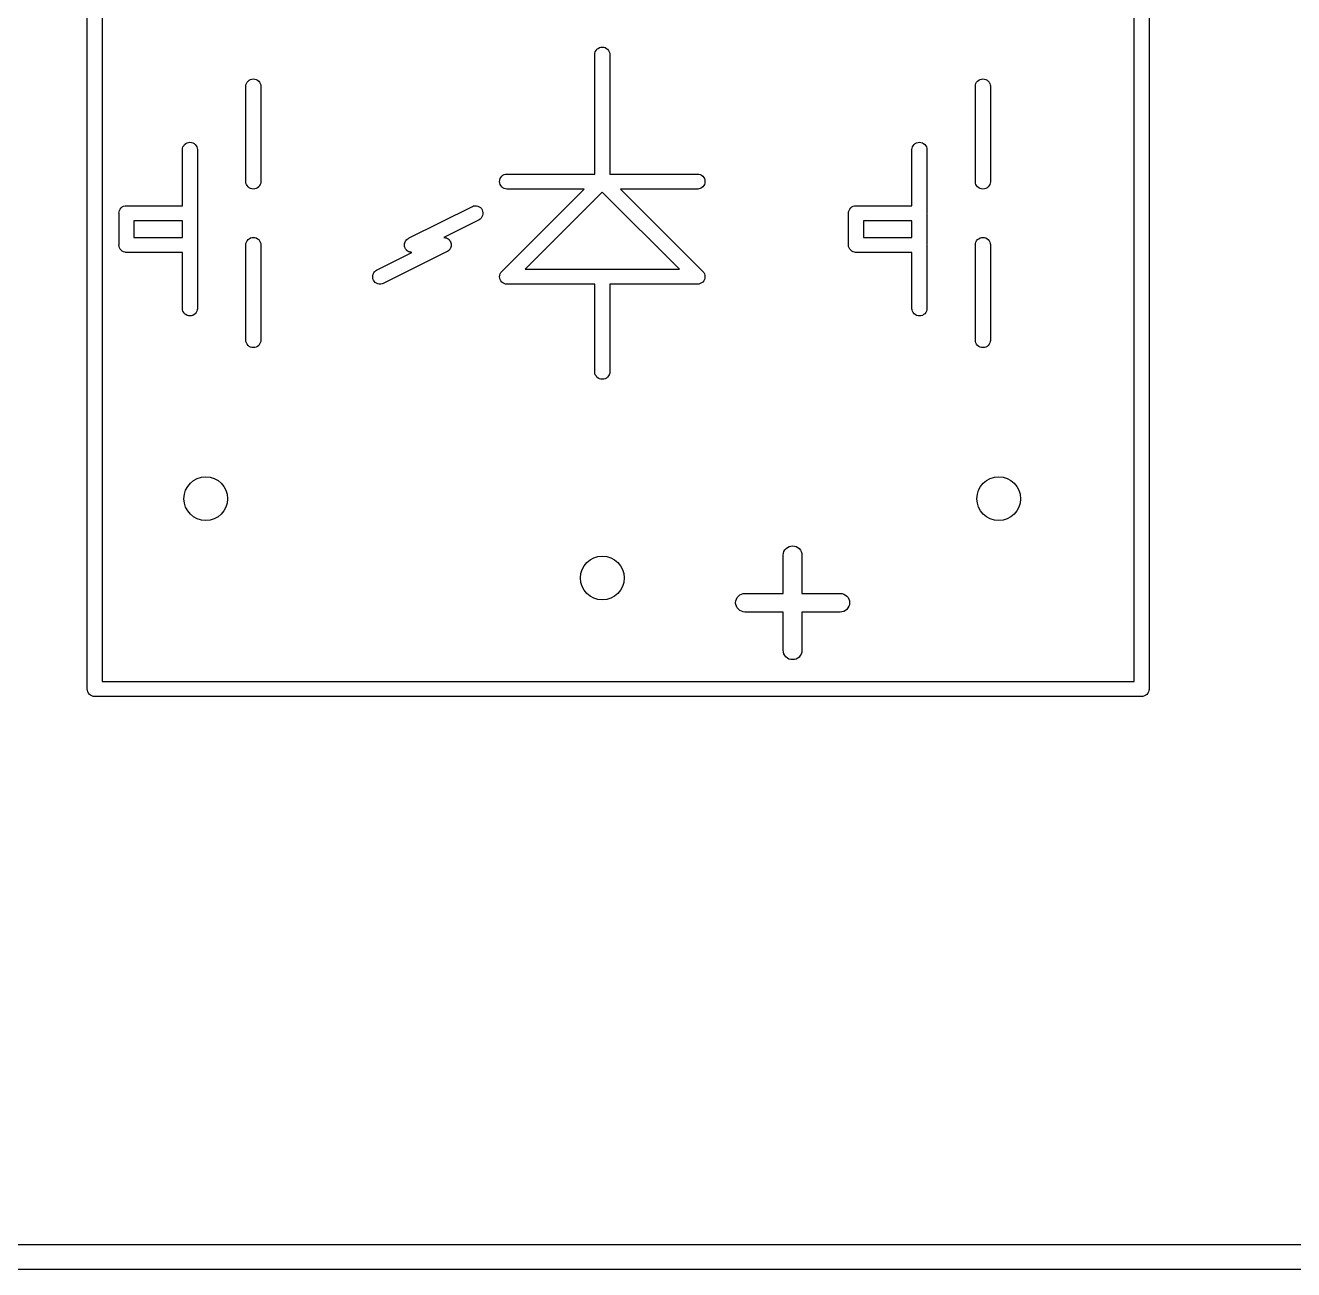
# Model space of a CAD drawing. Extents: x 17 to 176, y -177 to -9.
# Drawn here: x 51.1 to 61.26, y -176.63 to -166.67 of the extents above; entities that cross this region are included whole.
import ezdxf

# ---------------------------------------------------------------- set-up
doc = ezdxf.new("R2010")
doc.units = 0
doc.layers.add('BLACK', color=7, linetype='CONTINUOUS')

msp = doc.modelspace()

# ---------------------------------------------------------------- linework, layer by layer
at = {"layer": 'BLACK', "linetype": 'CONTINUOUS'}
for p, q in [((51.598, -171.977), (51.598, -163.855)), ((51.718, -163.912), (51.718, -171.92)), ((59.98, -171.92), (59.98, -163.912)), ((60.1, -163.855), (60.1, -171.977)), ((55.6719, -166.867), (55.6794, -166.857)), ((55.6794, -166.857), (55.6885, -166.85)), ((55.6885, -166.85), (55.6989, -166.844)), ((55.6989, -166.844), (55.7102, -166.841)), ((55.7102, -166.841), (55.722, -166.84)), ((55.722, -166.84), (55.7338, -166.841)), ((55.7338, -166.841), (55.7451, -166.844)), ((55.7451, -166.844), (55.7555, -166.85)), ((55.7555, -166.85), (55.7646, -166.857)), ((55.7646, -166.857), (55.7721, -166.867)), ((55.662, -166.897), (55.6629, -166.888)), ((55.662, -167.856), (55.662, -166.897)), ((55.6629, -166.888), (55.6663, -166.877)), ((55.6663, -166.877), (55.6719, -166.867)), ((55.7721, -166.867), (55.7777, -166.877)), ((55.7777, -166.877), (55.7811, -166.888)), ((55.7811, -166.888), (55.782, -166.897)), ((55.782, -166.897), (55.782, -167.856)), ((52.868, -167.151), (52.8689, -167.142)), ((52.868, -167.919), (52.868, -167.151)), ((52.8689, -167.142), (52.8723, -167.131)), ((52.8723, -167.131), (52.8779, -167.121)), ((52.8779, -167.121), (52.8854, -167.111)), ((52.8854, -167.111), (52.8945, -167.104)), ((52.8945, -167.104), (52.9049, -167.098)), ((52.9049, -167.098), (52.9162, -167.095)), ((52.9162, -167.095), (52.928, -167.094)), ((52.928, -167.094), (52.9398, -167.095)), ((52.9398, -167.095), (52.9511, -167.098)), ((52.9511, -167.098), (52.9615, -167.104)), ((52.9615, -167.104), (52.9706, -167.111)), ((52.9706, -167.111), (52.9781, -167.121)), ((52.9781, -167.121), (52.9837, -167.131)), ((52.9837, -167.131), (52.9871, -167.142)), ((52.9871, -167.142), (52.988, -167.151)), ((52.988, -167.151), (52.988, -167.919)), ((58.71, -167.151), (58.7109, -167.142)), ((58.71, -167.919), (58.71, -167.151)), ((58.7109, -167.142), (58.7143, -167.131)), ((58.7143, -167.131), (58.7199, -167.121)), ((58.7199, -167.121), (58.7274, -167.111)), ((58.7274, -167.111), (58.7365, -167.104)), ((58.7365, -167.104), (58.7469, -167.098)), ((58.7469, -167.098), (58.7582, -167.095)), ((58.7582, -167.095), (58.77, -167.094)), ((58.77, -167.094), (58.7818, -167.095)), ((58.7818, -167.095), (58.7931, -167.098)), ((58.7931, -167.098), (58.8035, -167.104)), ((58.8035, -167.104), (58.8126, -167.111)), ((58.8126, -167.111), (58.8201, -167.121)), ((58.8201, -167.121), (58.8257, -167.131)), ((58.8257, -167.131), (58.8291, -167.142)), ((58.8291, -167.142), (58.83, -167.151)), ((58.83, -167.151), (58.83, -167.919)), ((52.36, -167.659), (52.3609, -167.65)), ((52.36, -168.11), (52.36, -167.659)), ((52.3609, -167.65), (52.3643, -167.639)), ((52.3643, -167.639), (52.3699, -167.629)), ((52.3699, -167.629), (52.3774, -167.619)), ((52.3774, -167.619), (52.3865, -167.612)), ((52.3865, -167.612), (52.3969, -167.606)), ((52.3969, -167.606), (52.4082, -167.603)), ((52.4082, -167.603), (52.42, -167.602)), ((52.42, -167.602), (52.4318, -167.603)), ((52.4318, -167.603), (52.4431, -167.606)), ((52.4431, -167.606), (52.4535, -167.612)), ((52.4535, -167.612), (52.4626, -167.619)), ((52.4626, -167.619), (52.4701, -167.629)), ((52.4701, -167.629), (52.4757, -167.639)), ((52.4757, -167.639), (52.4791, -167.65)), ((52.4791, -167.65), (52.48, -167.659)), ((52.48, -167.659), (52.48, -168.167)), ((58.202, -167.659), (58.2029, -167.65)), ((58.202, -168.11), (58.202, -167.659)), ((58.2029, -167.65), (58.2063, -167.639)), ((58.2063, -167.639), (58.2119, -167.629)), ((58.2119, -167.629), (58.2194, -167.619)), ((58.2194, -167.619), (58.2285, -167.612)), ((58.2285, -167.612), (58.2389, -167.606)), ((58.2389, -167.606), (58.2502, -167.603)), ((58.2502, -167.603), (58.262, -167.602)), ((58.262, -167.602), (58.2738, -167.603)), ((58.2738, -167.603), (58.2851, -167.606)), ((58.2851, -167.606), (58.2955, -167.612)), ((58.2955, -167.612), (58.3046, -167.619)), ((58.3046, -167.619), (58.3121, -167.629)), ((58.3121, -167.629), (58.3177, -167.639)), ((58.3177, -167.639), (58.3211, -167.65)), ((58.3211, -167.65), (58.322, -167.659)), ((58.322, -167.659), (58.322, -168.167)), ((54.9099, -167.883), (54.9174, -167.873)), ((54.9174, -167.873), (54.9265, -167.866)), ((54.9265, -167.866), (54.9369, -167.86)), ((54.9369, -167.86), (54.9482, -167.857)), ((54.9482, -167.857), (54.9571, -167.856)), ((54.9571, -167.856), (55.662, -167.856)), ((55.782, -167.856), (56.4869, -167.856)), ((56.4869, -167.856), (56.4958, -167.857)), ((56.4958, -167.857), (56.5071, -167.86)), ((56.5071, -167.86), (56.5175, -167.866)), ((56.5175, -167.866), (56.5266, -167.873)), ((56.5266, -167.873), (56.5341, -167.883)), ((52.8689, -167.928), (52.868, -167.919)), ((52.8723, -167.939), (52.8689, -167.928)), ((52.8779, -167.949), (52.8723, -167.939)), ((52.8854, -167.959), (52.8779, -167.949)), ((52.8945, -167.966), (52.8854, -167.959)), ((52.9049, -167.972), (52.8945, -167.966)), ((52.9162, -167.975), (52.9049, -167.972)), ((52.928, -167.976), (52.9162, -167.975)), ((52.9398, -167.975), (52.928, -167.976)), ((52.9511, -167.972), (52.9398, -167.975)), ((52.9615, -167.966), (52.9511, -167.972)), ((52.9706, -167.959), (52.9615, -167.966)), ((52.9781, -167.949), (52.9706, -167.959)), ((52.9837, -167.939), (52.9781, -167.949)), ((52.9871, -167.928), (52.9837, -167.939)), ((52.988, -167.919), (52.9871, -167.928)), ((54.8997, -167.916), (54.9009, -167.904)), ((54.9009, -167.928), (54.8997, -167.916)), ((54.9009, -167.904), (54.9043, -167.893)), ((54.9043, -167.939), (54.9009, -167.928)), ((54.9043, -167.893), (54.9099, -167.883)), ((54.9099, -167.949), (54.9043, -167.939)), ((54.9174, -167.959), (54.9099, -167.949)), ((54.9265, -167.966), (54.9174, -167.959)), ((54.9197, -168.633), (55.5771, -167.976)), ((54.9369, -167.972), (54.9265, -167.966)), ((54.9482, -167.975), (54.9369, -167.972)), ((54.9571, -167.976), (54.9482, -167.975)), ((55.5771, -167.976), (54.9571, -167.976)), ((56.4869, -167.976), (55.8669, -167.976)), ((55.8669, -167.976), (56.5243, -168.633)), ((56.4958, -167.975), (56.4869, -167.976)), ((56.5071, -167.972), (56.4958, -167.975)), ((56.5175, -167.966), (56.5071, -167.972)), ((56.5266, -167.959), (56.5175, -167.966)), ((56.5341, -167.949), (56.5266, -167.959)), ((56.5341, -167.883), (56.5397, -167.893)), ((56.5397, -167.939), (56.5341, -167.949)), ((56.5397, -167.893), (56.5431, -167.904)), ((56.5431, -167.928), (56.5397, -167.939)), ((56.5431, -167.904), (56.5443, -167.916)), ((56.5443, -167.916), (56.5431, -167.928)), ((58.7109, -167.928), (58.71, -167.919)), ((58.7143, -167.939), (58.7109, -167.928)), ((58.7199, -167.949), (58.7143, -167.939)), ((58.7274, -167.959), (58.7199, -167.949)), ((58.7365, -167.966), (58.7274, -167.959)), ((58.7469, -167.972), (58.7365, -167.966)), ((58.7582, -167.975), (58.7469, -167.972)), ((58.77, -167.976), (58.7582, -167.975)), ((58.7818, -167.975), (58.77, -167.976)), ((58.7931, -167.972), (58.7818, -167.975)), ((58.8035, -167.966), (58.7931, -167.972)), ((58.8126, -167.959), (58.8035, -167.966)), ((58.8201, -167.949), (58.8126, -167.959)), ((58.8257, -167.939), (58.8201, -167.949)), ((58.8291, -167.928), (58.8257, -167.939)), ((58.83, -167.919), (58.8291, -167.928)), ((55.722, -168.001), (55.1049, -168.618)), ((56.3391, -168.618), (55.722, -168.001)), ((51.8517, -168.17), (51.8529, -168.158)), ((51.852, -168.173), (51.8517, -168.17)), ((51.852, -168.421), (51.852, -168.173)), ((51.8529, -168.158), (51.8563, -168.147)), ((51.8563, -168.147), (51.8619, -168.137)), ((51.8619, -168.137), (51.8694, -168.127)), ((51.8694, -168.127), (51.8785, -168.12)), ((51.8785, -168.12), (51.8889, -168.114)), ((51.8889, -168.114), (51.9002, -168.111)), ((51.9002, -168.111), (51.9091, -168.11)), ((51.9091, -168.11), (51.9091, -168.11)), ((51.9091, -168.11), (51.912, -168.11)), ((51.912, -168.11), (51.9149, -168.11)), ((51.9149, -168.11), (52.36, -168.11)), ((52.48, -168.167), (52.4803, -168.17)), ((52.4803, -168.17), (52.48, -168.173)), ((52.48, -168.173), (52.48, -168.421)), ((54.1757, -168.368), (54.6818, -168.115)), ((54.6818, -168.115), (54.6901, -168.112)), ((54.6901, -168.112), (54.7017, -168.11)), ((54.7017, -168.11), (54.7135, -168.11)), ((54.7135, -168.11), (54.7251, -168.113)), ((54.7251, -168.113), (54.7359, -168.118)), ((54.7359, -168.118), (54.7455, -168.124)), ((54.7455, -168.124), (54.7536, -168.133)), ((54.7536, -168.133), (54.7599, -168.143)), ((54.7599, -168.143), (54.7641, -168.154)), ((54.7658, -168.178), (54.7632, -168.189)), ((54.7641, -168.154), (54.7661, -168.166)), ((54.7661, -168.166), (54.7658, -168.178)), ((57.6937, -168.17), (57.6949, -168.158)), ((57.694, -168.173), (57.6937, -168.17)), ((57.694, -168.421), (57.694, -168.173)), ((57.6949, -168.158), (57.6983, -168.147)), ((57.6983, -168.147), (57.7039, -168.137)), ((57.7039, -168.137), (57.7114, -168.127)), ((57.7114, -168.127), (57.7205, -168.12)), ((57.7205, -168.12), (57.7309, -168.114)), ((57.7309, -168.114), (57.7422, -168.111)), ((57.7422, -168.111), (57.7511, -168.11)), ((57.7511, -168.11), (57.7511, -168.11)), ((57.7511, -168.11), (57.754, -168.11)), ((57.754, -168.11), (57.7569, -168.11)), ((57.7569, -168.11), (58.202, -168.11)), ((58.322, -168.167), (58.3223, -168.17)), ((58.3223, -168.17), (58.322, -168.173)), ((58.322, -168.173), (58.322, -168.421)), ((51.972, -168.23), (51.972, -168.364)), ((52.36, -168.23), (51.972, -168.23)), ((52.36, -168.364), (52.36, -168.23)), ((54.7355, -168.222), (54.4522, -168.364)), ((54.743, -168.218), (54.7355, -168.222)), ((54.7515, -168.21), (54.743, -168.218)), ((54.7584, -168.2), (54.7515, -168.21)), ((54.7632, -168.189), (54.7584, -168.2)), ((57.814, -168.23), (57.814, -168.364)), ((58.202, -168.23), (57.814, -168.23)), ((58.202, -168.364), (58.202, -168.23)), ((51.972, -168.364), (52.36, -168.364)), ((52.8779, -168.391), (52.8854, -168.381)), ((52.8854, -168.381), (52.8945, -168.374)), ((52.8945, -168.374), (52.9049, -168.368)), ((52.9049, -168.368), (52.9162, -168.365)), ((52.9162, -168.365), (52.928, -168.364)), ((52.928, -168.364), (52.9398, -168.365)), ((52.9398, -168.365), (52.9511, -168.368)), ((52.9511, -168.368), (52.9615, -168.374)), ((52.9615, -168.374), (52.9706, -168.381)), ((52.9706, -168.381), (52.9781, -168.391)), ((54.1503, -168.388), (54.1525, -168.384)), ((54.1525, -168.384), (54.154, -168.383)), ((54.154, -168.383), (54.1554, -168.381)), ((54.1554, -168.381), (54.1583, -168.379)), ((54.1583, -168.379), (54.161, -168.376)), ((54.161, -168.376), (54.1629, -168.375)), ((54.1629, -168.375), (54.1645, -168.374)), ((54.1645, -168.374), (54.1678, -168.372)), ((54.1678, -168.372), (54.1685, -168.372)), ((54.1685, -168.372), (54.1704, -168.371)), ((54.1704, -168.371), (54.1749, -168.368)), ((54.1749, -168.368), (54.1757, -168.368)), ((54.4522, -168.364), (54.4528, -168.364)), ((54.4528, -168.364), (54.4549, -168.364)), ((54.4549, -168.364), (54.4558, -168.364)), ((54.4558, -168.364), (54.4595, -168.364)), ((54.4595, -168.364), (54.4616, -168.365)), ((54.4616, -168.365), (54.4638, -168.365)), ((54.4638, -168.365), (54.4674, -168.366)), ((54.4674, -168.366), (54.4711, -168.367)), ((54.4711, -168.367), (54.473, -168.368)), ((54.473, -168.368), (54.4751, -168.368)), ((54.4751, -168.368), (54.4784, -168.37)), ((54.4784, -168.37), (54.4819, -168.372)), ((54.4819, -168.372), (54.4836, -168.373)), ((54.4836, -168.373), (54.4855, -168.374)), ((54.4855, -168.374), (54.4884, -168.376)), ((54.4884, -168.376), (54.4915, -168.378)), ((54.4915, -168.378), (54.493, -168.38)), ((54.493, -168.38), (54.4946, -168.381)), ((54.4946, -168.381), (54.497, -168.384)), ((54.497, -168.384), (54.4996, -168.387)), ((57.814, -168.364), (58.202, -168.364)), ((58.7199, -168.391), (58.7274, -168.381)), ((58.7274, -168.381), (58.7365, -168.374)), ((58.7365, -168.374), (58.7469, -168.368)), ((58.7469, -168.368), (58.7582, -168.365)), ((58.7582, -168.365), (58.77, -168.364)), ((58.77, -168.364), (58.7818, -168.365)), ((58.7818, -168.365), (58.7931, -168.368)), ((58.7931, -168.368), (58.8035, -168.374)), ((58.8035, -168.374), (58.8126, -168.381)), ((58.8126, -168.381), (58.8201, -168.391)), ((51.8517, -168.424), (51.852, -168.421)), ((51.8529, -168.436), (51.8517, -168.424)), ((51.8563, -168.447), (51.8529, -168.436)), ((51.8619, -168.457), (51.8563, -168.447)), ((51.8694, -168.467), (51.8619, -168.457)), ((51.8785, -168.474), (51.8694, -168.467)), ((51.8889, -168.48), (51.8785, -168.474)), ((51.9002, -168.483), (51.8889, -168.48)), ((51.9072, -168.484), (51.9002, -168.483)), ((51.912, -168.484), (51.9072, -168.484)), ((51.9149, -168.484), (51.912, -168.484)), ((52.36, -168.484), (51.9149, -168.484)), ((52.36, -168.935), (52.36, -168.484)), ((52.48, -168.421), (52.4803, -168.424)), ((52.4803, -168.424), (52.48, -168.427)), ((52.48, -168.427), (52.48, -168.935)), ((52.868, -168.421), (52.8689, -168.412)), ((52.868, -169.189), (52.868, -168.421)), ((52.8689, -168.412), (52.8723, -168.401)), ((52.8723, -168.401), (52.8779, -168.391)), ((52.9781, -168.391), (52.9837, -168.401)), ((52.9837, -168.401), (52.9871, -168.412)), ((52.9871, -168.412), (52.988, -168.421)), ((52.988, -168.421), (52.988, -169.189)), ((53.9145, -168.626), (54.1978, -168.484)), ((54.4743, -168.48), (53.9682, -168.733)), ((54.1377, -168.424), (54.1381, -168.42)), ((54.1379, -168.426), (54.1377, -168.424)), ((54.1379, -168.428), (54.1379, -168.426)), ((54.1385, -168.432), (54.1379, -168.428)), ((54.1381, -168.42), (54.1382, -168.416)), ((54.1382, -168.416), (54.1387, -168.414)), ((54.1389, -168.436), (54.1385, -168.432)), ((54.1387, -168.414), (54.1389, -168.412)), ((54.1389, -168.412), (54.14, -168.409)), ((54.1395, -168.438), (54.1389, -168.436)), ((54.1399, -168.44), (54.1395, -168.438)), ((54.1412, -168.443), (54.1399, -168.44)), ((54.14, -168.409), (54.1408, -168.405)), ((54.1408, -168.405), (54.1417, -168.403)), ((54.1423, -168.447), (54.1412, -168.443)), ((54.1417, -168.403), (54.1423, -168.401)), ((54.1423, -168.401), (54.1441, -168.398)), ((54.1433, -168.449), (54.1423, -168.447)), ((54.1441, -168.451), (54.1433, -168.449)), ((54.1441, -168.398), (54.1456, -168.394)), ((54.1461, -168.454), (54.1441, -168.451)), ((54.1456, -168.394), (54.1469, -168.392)), ((54.1479, -168.457), (54.1461, -168.454)), ((54.1469, -168.392), (54.1479, -168.391)), ((54.1479, -168.391), (54.1503, -168.388)), ((54.1492, -168.459), (54.1479, -168.457)), ((54.1504, -168.461), (54.1492, -168.459)), ((54.153, -168.464), (54.1504, -168.461)), ((54.1554, -168.467), (54.153, -168.464)), ((54.157, -168.468), (54.1554, -168.467)), ((54.1585, -168.47), (54.157, -168.468)), ((54.1616, -168.472), (54.1585, -168.47)), ((54.1645, -168.474), (54.1616, -168.472)), ((54.1664, -168.475), (54.1645, -168.474)), ((54.1681, -168.476), (54.1664, -168.475)), ((54.1716, -168.478), (54.1681, -168.476)), ((54.1749, -168.48), (54.1716, -168.478)), ((54.177, -168.48), (54.1749, -168.48)), ((54.1789, -168.481), (54.177, -168.48)), ((54.1826, -168.482), (54.1789, -168.481)), ((54.1862, -168.483), (54.1826, -168.482)), ((54.1884, -168.483), (54.1862, -168.483)), ((54.1905, -168.484), (54.1884, -168.483)), ((54.1942, -168.484), (54.1905, -168.484)), ((54.1951, -168.484), (54.1942, -168.484)), ((54.1972, -168.484), (54.1951, -168.484)), ((54.1978, -168.484), (54.1972, -168.484)), ((54.4751, -168.48), (54.4743, -168.48)), ((54.4795, -168.477), (54.4751, -168.48)), ((54.4815, -168.476), (54.4795, -168.477)), ((54.4822, -168.476), (54.4815, -168.476)), ((54.4855, -168.474), (54.4822, -168.476)), ((54.4871, -168.473), (54.4855, -168.474)), ((54.489, -168.472), (54.4871, -168.473)), ((54.4917, -168.469), (54.489, -168.472)), ((54.4946, -168.467), (54.4917, -168.469)), ((54.496, -168.465), (54.4946, -168.467)), ((54.4975, -168.464), (54.496, -168.465)), ((54.4997, -168.46), (54.4975, -168.464)), ((54.4996, -168.387), (54.5008, -168.389)), ((54.5021, -168.457), (54.4997, -168.46)), ((54.5008, -168.389), (54.5021, -168.391)), ((54.5021, -168.391), (54.5039, -168.394)), ((54.5031, -168.456), (54.5021, -168.457)), ((54.5044, -168.454), (54.5031, -168.456)), ((54.5039, -168.394), (54.5059, -168.397)), ((54.5059, -168.45), (54.5044, -168.454)), ((54.5059, -168.397), (54.5067, -168.399)), ((54.5077, -168.447), (54.5059, -168.45)), ((54.5067, -168.399), (54.5077, -168.401)), ((54.5077, -168.401), (54.5088, -168.405)), ((54.5083, -168.445), (54.5077, -168.447)), ((54.5092, -168.443), (54.5083, -168.445)), ((54.5088, -168.405), (54.5101, -168.408)), ((54.51, -168.439), (54.5092, -168.443)), ((54.5111, -168.436), (54.51, -168.439)), ((54.5101, -168.408), (54.5105, -168.41)), ((54.5105, -168.41), (54.5111, -168.412)), ((54.5111, -168.412), (54.5115, -168.416)), ((54.5113, -168.434), (54.5111, -168.436)), ((54.5118, -168.432), (54.5113, -168.434)), ((54.5115, -168.416), (54.5121, -168.42)), ((54.5119, -168.428), (54.5118, -168.432)), ((54.5123, -168.424), (54.5119, -168.428)), ((54.5121, -168.42), (54.5121, -168.422)), ((54.5121, -168.422), (54.5123, -168.424)), ((57.6937, -168.424), (57.694, -168.421)), ((57.6949, -168.436), (57.6937, -168.424)), ((57.6983, -168.447), (57.6949, -168.436)), ((57.7039, -168.457), (57.6983, -168.447)), ((57.7114, -168.467), (57.7039, -168.457)), ((57.7205, -168.474), (57.7114, -168.467)), ((57.7309, -168.48), (57.7205, -168.474)), ((57.7422, -168.483), (57.7309, -168.48)), ((57.7492, -168.484), (57.7422, -168.483)), ((57.754, -168.484), (57.7492, -168.484)), ((57.7569, -168.484), (57.754, -168.484)), ((58.202, -168.484), (57.7569, -168.484)), ((58.202, -168.935), (58.202, -168.484)), ((58.322, -168.421), (58.3223, -168.424)), ((58.3223, -168.424), (58.322, -168.427)), ((58.322, -168.427), (58.322, -168.935)), ((58.71, -168.421), (58.7109, -168.412)), ((58.71, -169.189), (58.71, -168.421)), ((58.7109, -168.412), (58.7143, -168.401)), ((58.7143, -168.401), (58.7199, -168.391)), ((58.8201, -168.391), (58.8257, -168.401)), ((58.8257, -168.401), (58.8291, -168.412)), ((58.8291, -168.412), (58.83, -168.421)), ((58.83, -168.421), (58.83, -169.189)), ((53.8839, -168.682), (53.8842, -168.67)), ((53.8859, -168.694), (53.8839, -168.682)), ((53.8842, -168.67), (53.8868, -168.659)), ((53.8868, -168.659), (53.8916, -168.648)), ((53.8916, -168.648), (53.8985, -168.638)), ((53.8985, -168.638), (53.907, -168.63)), ((53.907, -168.63), (53.9145, -168.626)), ((54.8997, -168.678), (54.9009, -168.666)), ((54.9009, -168.69), (54.8997, -168.678)), ((54.9009, -168.666), (54.9043, -168.655)), ((54.9043, -168.701), (54.9009, -168.69)), ((54.9043, -168.655), (54.9099, -168.645)), ((54.9099, -168.645), (54.915, -168.638)), ((54.915, -168.638), (54.9155, -168.638)), ((54.9155, -168.638), (54.9174, -168.635)), ((54.9155, -168.638), (54.9155, -168.638)), ((54.9174, -168.635), (54.9197, -168.633)), ((55.1049, -168.618), (55.7191, -168.618)), ((55.7191, -168.618), (55.722, -168.618)), ((55.722, -168.618), (55.7249, -168.618)), ((55.7249, -168.618), (56.3391, -168.618)), ((56.5243, -168.633), (56.5266, -168.635)), ((56.5266, -168.635), (56.5285, -168.638)), ((56.5285, -168.638), (56.5285, -168.638)), ((56.5285, -168.638), (56.5341, -168.645)), ((56.5341, -168.645), (56.5365, -168.649)), ((56.5365, -168.649), (56.5397, -168.655)), ((56.5397, -168.655), (56.5431, -168.666)), ((56.5431, -168.69), (56.5397, -168.701)), ((56.5431, -168.666), (56.5443, -168.678)), ((56.5443, -168.678), (56.5431, -168.69)), ((53.8901, -168.705), (53.8859, -168.694)), ((53.8964, -168.715), (53.8901, -168.705)), ((53.9045, -168.724), (53.8964, -168.715)), ((53.9141, -168.73), (53.9045, -168.724)), ((53.9249, -168.735), (53.9141, -168.73)), ((53.9365, -168.738), (53.9249, -168.735)), ((53.9483, -168.738), (53.9365, -168.738)), ((53.9599, -168.736), (53.9483, -168.738)), ((53.9682, -168.733), (53.9599, -168.736)), ((54.9099, -168.711), (54.9043, -168.701)), ((54.9174, -168.721), (54.9099, -168.711)), ((54.9265, -168.728), (54.9174, -168.721)), ((54.9369, -168.734), (54.9265, -168.728)), ((54.9482, -168.737), (54.9369, -168.734)), ((54.9571, -168.738), (54.9482, -168.737)), ((54.96, -168.738), (54.9571, -168.738)), ((54.9571, -168.738), (54.9571, -168.738)), ((54.9629, -168.738), (54.96, -168.738)), ((55.662, -168.738), (54.9629, -168.738)), ((55.662, -169.443), (55.662, -168.738)), ((56.4811, -168.738), (55.782, -168.738)), ((55.782, -168.738), (55.782, -169.443)), ((56.484, -168.738), (56.4811, -168.738)), ((56.4869, -168.738), (56.484, -168.738)), ((56.4958, -168.737), (56.4869, -168.738)), ((56.4869, -168.738), (56.4869, -168.738)), ((56.5071, -168.734), (56.4958, -168.737)), ((56.5175, -168.728), (56.5071, -168.734)), ((56.5266, -168.721), (56.5175, -168.728)), ((56.5341, -168.711), (56.5266, -168.721)), ((56.5397, -168.701), (56.5341, -168.711)), ((52.3609, -168.944), (52.36, -168.935)), ((52.3643, -168.955), (52.3609, -168.944)), ((52.3699, -168.965), (52.3643, -168.955)), ((52.3774, -168.975), (52.3699, -168.965)), ((52.3865, -168.982), (52.3774, -168.975)), ((52.3969, -168.988), (52.3865, -168.982)), ((52.4082, -168.991), (52.3969, -168.988)), ((52.42, -168.992), (52.4082, -168.991)), ((52.4318, -168.991), (52.42, -168.992)), ((52.4431, -168.988), (52.4318, -168.991)), ((52.4535, -168.982), (52.4431, -168.988)), ((52.4626, -168.975), (52.4535, -168.982)), ((52.4701, -168.965), (52.4626, -168.975)), ((52.4757, -168.955), (52.4701, -168.965)), ((52.4791, -168.944), (52.4757, -168.955)), ((52.48, -168.935), (52.4791, -168.944)), ((58.2029, -168.944), (58.202, -168.935)), ((58.2063, -168.955), (58.2029, -168.944)), ((58.2119, -168.965), (58.2063, -168.955)), ((58.2194, -168.975), (58.2119, -168.965)), ((58.2285, -168.982), (58.2194, -168.975)), ((58.2389, -168.988), (58.2285, -168.982)), ((58.2502, -168.991), (58.2389, -168.988)), ((58.262, -168.992), (58.2502, -168.991)), ((58.2738, -168.991), (58.262, -168.992)), ((58.2851, -168.988), (58.2738, -168.991)), ((58.2955, -168.982), (58.2851, -168.988)), ((58.3046, -168.975), (58.2955, -168.982)), ((58.3121, -168.965), (58.3046, -168.975)), ((58.3177, -168.955), (58.3121, -168.965)), ((58.3211, -168.944), (58.3177, -168.955)), ((58.322, -168.935), (58.3211, -168.944)), ((52.8689, -169.198), (52.868, -169.189)), ((52.8723, -169.209), (52.8689, -169.198)), ((52.9871, -169.198), (52.9837, -169.209)), ((52.988, -169.189), (52.9871, -169.198)), ((58.7109, -169.198), (58.71, -169.189)), ((58.7143, -169.209), (58.7109, -169.198)), ((58.8291, -169.198), (58.8257, -169.209)), ((58.83, -169.189), (58.8291, -169.198)), ((52.8779, -169.219), (52.8723, -169.209)), ((52.8854, -169.229), (52.8779, -169.219)), ((52.8945, -169.236), (52.8854, -169.229)), ((52.9049, -169.242), (52.8945, -169.236)), ((52.9162, -169.245), (52.9049, -169.242)), ((52.928, -169.246), (52.9162, -169.245)), ((52.9398, -169.245), (52.928, -169.246)), ((52.9511, -169.242), (52.9398, -169.245)), ((52.9615, -169.236), (52.9511, -169.242)), ((52.9706, -169.229), (52.9615, -169.236)), ((52.9781, -169.219), (52.9706, -169.229)), ((52.9837, -169.209), (52.9781, -169.219)), ((58.7199, -169.219), (58.7143, -169.209)), ((58.7274, -169.229), (58.7199, -169.219)), ((58.7365, -169.236), (58.7274, -169.229)), ((58.7469, -169.242), (58.7365, -169.236)), ((58.7582, -169.245), (58.7469, -169.242)), ((58.77, -169.246), (58.7582, -169.245)), ((58.7818, -169.245), (58.77, -169.246)), ((58.7931, -169.242), (58.7818, -169.245)), ((58.8035, -169.236), (58.7931, -169.242)), ((58.8126, -169.229), (58.8035, -169.236)), ((58.8201, -169.219), (58.8126, -169.229)), ((58.8257, -169.209), (58.8201, -169.219)), ((55.6629, -169.452), (55.662, -169.443)), ((55.6663, -169.463), (55.6629, -169.452)), ((55.6719, -169.473), (55.6663, -169.463)), ((55.6794, -169.483), (55.6719, -169.473)), ((55.6885, -169.49), (55.6794, -169.483)), ((55.6989, -169.496), (55.6885, -169.49)), ((55.7102, -169.499), (55.6989, -169.496)), ((55.722, -169.5), (55.7102, -169.499)), ((55.7338, -169.499), (55.722, -169.5)), ((55.7451, -169.496), (55.7338, -169.499)), ((55.7555, -169.49), (55.7451, -169.496)), ((55.7646, -169.483), (55.7555, -169.49)), ((55.7721, -169.473), (55.7646, -169.483)), ((55.7777, -169.463), (55.7721, -169.473)), ((55.7811, -169.452), (55.7777, -169.463)), ((55.782, -169.443), (55.7811, -169.452)), ((57.171, -170.907), (57.1726, -170.893)), ((57.171, -170.908), (57.171, -170.907)), ((57.171, -171.214), (57.171, -170.908)), ((57.1726, -170.893), (57.1771, -170.879)), ((57.1771, -170.879), (57.1841, -170.866)), ((57.1841, -170.866), (57.1935, -170.855)), ((57.1935, -170.855), (57.2049, -170.846)), ((57.2049, -170.846), (57.2179, -170.839)), ((57.2179, -170.839), (57.2319, -170.835)), ((57.2319, -170.835), (57.2465, -170.833)), ((57.2465, -170.833), (57.2611, -170.835)), ((57.2611, -170.835), (57.2751, -170.839)), ((57.2751, -170.839), (57.2879, -170.846)), ((57.2879, -170.846), (57.2992, -170.856)), ((57.2992, -170.856), (57.3085, -170.867)), ((57.3085, -170.867), (57.3153, -170.88)), ((57.3153, -170.88), (57.3196, -170.894)), ((57.3196, -170.894), (57.321, -170.908)), ((57.321, -170.908), (57.321, -171.214)), ((56.8122, -171.236), (56.8235, -171.227)), ((56.8235, -171.227), (56.8365, -171.22)), ((56.8365, -171.22), (56.8505, -171.216)), ((56.8505, -171.216), (56.865, -171.214)), ((56.865, -171.214), (57.171, -171.214)), ((57.321, -171.214), (57.627, -171.214)), ((57.627, -171.214), (57.628, -171.214)), ((57.628, -171.214), (57.6425, -171.216)), ((57.6425, -171.216), (57.6565, -171.22)), ((57.6565, -171.22), (57.6693, -171.228)), ((57.6693, -171.228), (57.6805, -171.237)), ((56.79, -171.289), (56.7916, -171.274)), ((56.7914, -171.303), (56.79, -171.289)), ((56.7955, -171.318), (56.7914, -171.303)), ((56.7916, -171.274), (56.7959, -171.26)), ((56.8023, -171.33), (56.7955, -171.318)), ((56.7959, -171.26), (56.8029, -171.247)), ((56.8115, -171.342), (56.8023, -171.33)), ((56.8029, -171.247), (56.8122, -171.236)), ((57.6891, -171.331), (57.6798, -171.343)), ((57.6805, -171.237), (57.6897, -171.248)), ((57.6961, -171.318), (57.6891, -171.331)), ((57.6897, -171.248), (57.6965, -171.261)), ((57.7004, -171.305), (57.6961, -171.318)), ((57.6965, -171.261), (57.7006, -171.275)), ((57.7019, -171.29), (57.7004, -171.305)), ((57.7006, -171.275), (57.7019, -171.29)), ((56.8227, -171.351), (56.8115, -171.342)), ((56.8355, -171.358), (56.8227, -171.351)), ((56.8495, -171.363), (56.8355, -171.358)), ((56.864, -171.364), (56.8495, -171.363)), ((56.865, -171.364), (56.864, -171.364)), ((57.171, -171.364), (56.865, -171.364)), ((57.171, -171.67), (57.171, -171.364)), ((57.627, -171.364), (57.321, -171.364)), ((57.321, -171.364), (57.321, -171.67)), ((57.6415, -171.363), (57.627, -171.364)), ((57.6555, -171.359), (57.6415, -171.363)), ((57.6685, -171.352), (57.6555, -171.359)), ((57.6798, -171.343), (57.6685, -171.352)), ((57.1724, -171.685), (57.171, -171.67)), ((57.1767, -171.699), (57.1724, -171.685)), ((57.1835, -171.712), (57.1767, -171.699)), ((57.1928, -171.723), (57.1835, -171.712)), ((57.2041, -171.733), (57.1928, -171.723)), ((57.2169, -171.74), (57.2041, -171.733)), ((57.2871, -171.733), (57.2741, -171.74)), ((57.2985, -171.724), (57.2871, -171.733)), ((57.3079, -171.713), (57.2985, -171.724)), ((57.3149, -171.7), (57.3079, -171.713)), ((57.3194, -171.686), (57.3149, -171.7)), ((57.321, -171.671), (57.3194, -171.686)), ((57.321, -171.67), (57.321, -171.671)), ((57.2309, -171.744), (57.2169, -171.74)), ((57.2455, -171.745), (57.2309, -171.744)), ((57.2601, -171.744), (57.2455, -171.745)), ((57.2741, -171.74), (57.2601, -171.744)), ((51.718, -171.92), (59.98, -171.92)), ((51.5977, -171.98), (51.598, -171.977)), ((51.5989, -171.992), (51.5977, -171.98)), ((51.6023, -172.003), (51.5989, -171.992)), ((51.6039, -172.006), (51.6023, -172.003)), ((51.6079, -172.013), (51.6039, -172.006)), ((51.6154, -172.023), (51.6079, -172.013)), ((51.6245, -172.03), (51.6154, -172.023)), ((51.6349, -172.036), (51.6245, -172.03)), ((51.6462, -172.039), (51.6349, -172.036)), ((51.658, -172.04), (51.6462, -172.039)), ((51.6609, -172.04), (51.658, -172.04)), ((60.0371, -172.04), (51.6609, -172.04)), ((60.04, -172.04), (60.0371, -172.04)), ((60.0518, -172.039), (60.04, -172.04)), ((60.0631, -172.036), (60.0518, -172.039)), ((60.0735, -172.03), (60.0631, -172.036)), ((60.0826, -172.023), (60.0735, -172.03)), ((60.0901, -172.013), (60.0826, -172.023)), ((60.0957, -172.003), (60.0901, -172.013)), ((60.0991, -171.992), (60.0957, -172.003)), ((60.1, -171.983), (60.0991, -171.992)), ((60.1, -171.977), (60.1003, -171.98)), ((60.1003, -171.98), (60.1, -171.983)), ((60.1, -171.983), (60.1, -171.983)), ((17.8166, -176.43), (174.972, -176.43)), ((174.979, -176.63), (17.8068, -176.63))]:
    msp.add_line(p, q, dxfattribs=at)
at = {"layer": 'BLACK'}
for centre in [(52.547, -170.456), (52.547, -170.456), (58.897, -170.456), (58.897, -170.456), (55.722, -171.091), (55.722, -171.091)]:
    msp.add_circle(centre, 0.175, dxfattribs=at)

doc.saveas('drawing.dxf')
